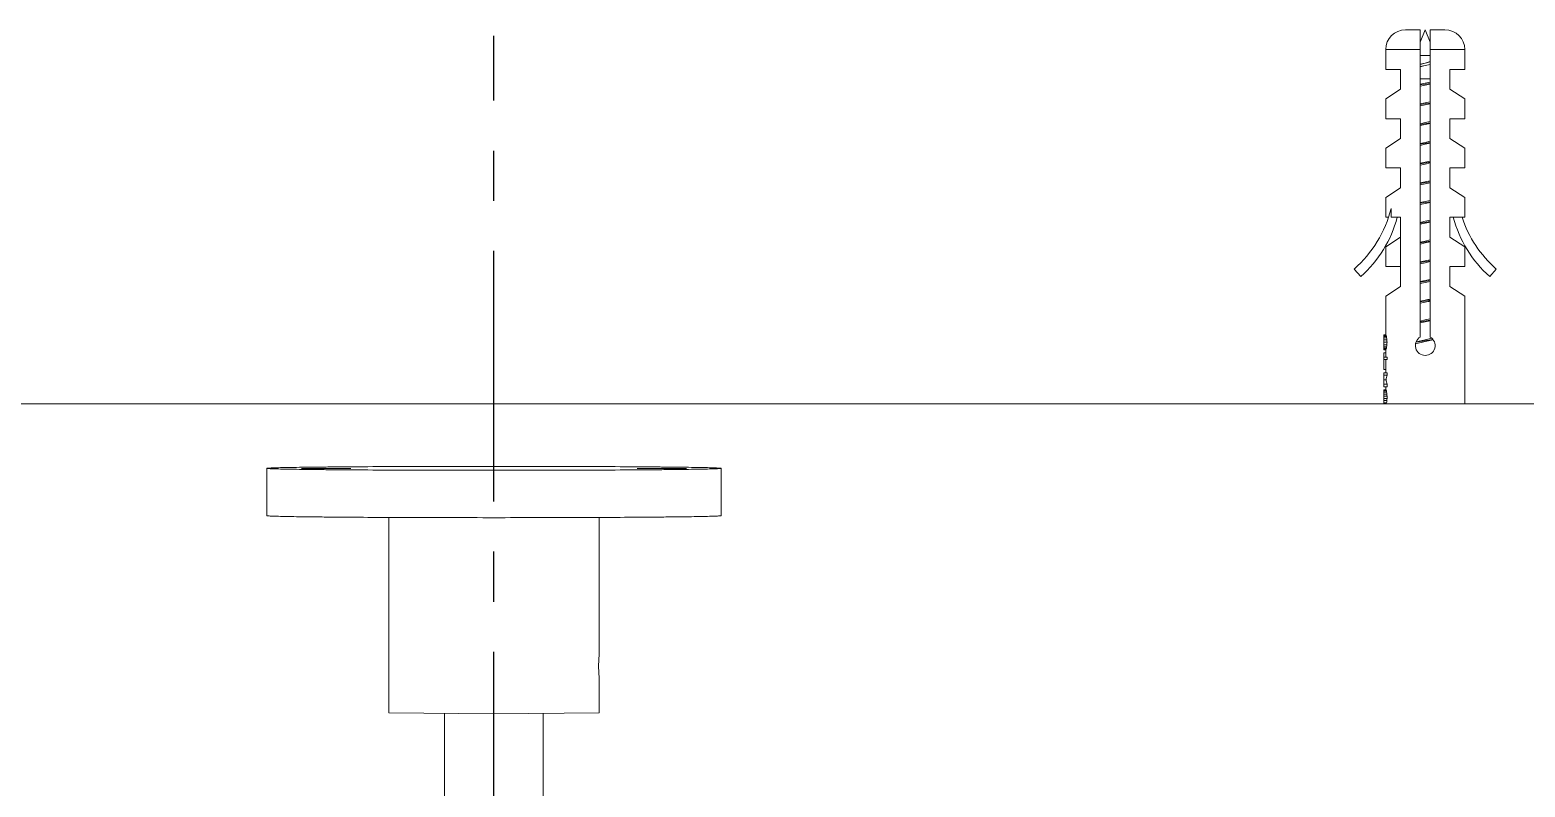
# Model space of a CAD drawing. Header units: millimetres. Extents: x 5438 to 6032, y -2661 to -1821.
# Drawn here: x 5611.39 to 5649.25, y -1894.58 to -1875.4 of the extents above; entities that cross this region are included whole.
import ezdxf

# ---------------------------------------------------------------- set-up
doc = ezdxf.new("R2010")
doc.units = ezdxf.units.MM
doc.header["$LTSCALE"] = 0.1
doc.linetypes.add('CENTERX2', pattern=[101.6, 63.5, -12.7, 12.7, -12.7])
doc.layers.get('0').update_dxf_attribs({"lineweight": 15})
doc.layers.add('CENTER', color=1, linetype='CENTERX2')

msp = doc.modelspace()

# ---------------------------------------------------------------- linework, layer by layer
at = {"color": 7, "linetype": 'Continuous'}
for p, q in [((5646.2203, -1875.3956), (5646.5953, -1875.3956)), ((5646.7203, -1875.3956), (5646.5953, -1875.7081)), ((5646.5953, -1883.1791), (5646.5953, -1875.3956)), ((5646.7203, -1875.3956), (5646.8453, -1875.7081)), ((5646.8453, -1883.1791), (5646.8453, -1875.3956)), ((5646.8453, -1875.3956), (5647.2203, -1875.3956)), ((5645.7203, -1876.3956), (5645.7203, -1875.8956)), ((5645.7203, -1876.3956), (5645.7203, -1875.8956)), ((5646.5953, -1875.8956), (5645.7203, -1875.8956)), ((5647.7203, -1875.8956), (5646.8453, -1875.8956)), ((5647.7203, -1875.8956), (5647.7203, -1876.3956)), ((5647.7203, -1876.3956), (5647.7203, -1875.8956)), ((5646.5944, -1876.3309), (5646.7203, -1876.3023)), ((5646.7203, -1876.2357), (5646.5945, -1876.2683)), ((5646.8458, -1876.2709), (5646.595, -1876.3234)), ((5646.5951, -1876.2701), (5646.8462, -1876.204)), ((5646.5953, -1876.0481), (5646.8453, -1876.0481)), ((5646.8462, -1876.2009), (5646.7203, -1876.2357)), ((5646.7203, -1876.3023), (5646.8462, -1876.2727)), ((5645.7203, -1876.3956), (5646.0953, -1876.3956)), ((5646.0953, -1876.8956), (5646.0953, -1876.3956)), ((5646.7203, -1876.746), (5646.5944, -1876.7732)), ((5646.5949, -1876.7907), (5646.8461, -1876.7503)), ((5646.5953, -1876.64), (5646.7203, -1876.64)), ((5646.8453, -1876.64), (5646.7203, -1876.64)), ((5646.8461, -1876.7187), (5646.7203, -1876.746)), ((5647.3453, -1876.8956), (5647.3453, -1876.3956)), ((5647.3453, -1876.3956), (5647.7203, -1876.3956)), ((5645.7203, -1877.1456), (5646.0953, -1876.8956)), ((5646.5944, -1876.8224), (5646.7203, -1876.7952)), ((5646.7203, -1876.7952), (5646.8461, -1876.768)), ((5647.3453, -1876.8956), (5647.7203, -1877.1456)), ((5645.7203, -1877.6456), (5645.7203, -1877.1456)), ((5645.7203, -1877.6456), (5645.7203, -1877.1456)), ((5646.7203, -1877.246), (5646.5944, -1877.2732)), ((5646.5944, -1877.3224), (5646.7203, -1877.2952)), ((5646.5951, -1877.2907), (5646.846, -1877.2504)), ((5646.8462, -1877.2187), (5646.7203, -1877.246)), ((5646.7203, -1877.2952), (5646.8462, -1877.2679)), ((5647.7203, -1877.1456), (5647.7203, -1877.6456)), ((5647.7203, -1877.6456), (5647.7203, -1877.1456)), ((5645.7203, -1877.6456), (5646.0953, -1877.6456)), ((5646.0953, -1878.1456), (5646.0953, -1877.6456)), ((5646.7203, -1877.746), (5646.5944, -1877.7732)), ((5646.5944, -1877.8224), (5646.7203, -1877.7952)), ((5646.5953, -1877.7907), (5646.8458, -1877.7504)), ((5646.8462, -1877.7187), (5646.7203, -1877.746)), ((5646.7203, -1877.7952), (5646.8462, -1877.7679)), ((5647.3453, -1878.1456), (5647.3453, -1877.6456)), ((5647.3453, -1877.6456), (5647.7203, -1877.6456)), ((5645.7203, -1878.3956), (5646.0953, -1878.1456)), ((5646.7203, -1878.246), (5646.5945, -1878.2732)), ((5646.5951, -1878.2907), (5646.8457, -1878.2504)), ((5646.8462, -1878.2187), (5646.7203, -1878.246)), ((5646.7203, -1878.2952), (5646.8462, -1878.2679)), ((5647.3453, -1878.1456), (5647.7203, -1878.3956)), ((5645.7203, -1878.8956), (5645.7203, -1878.3956)), ((5645.7203, -1878.8956), (5645.7203, -1878.3956)), ((5646.5945, -1878.3224), (5646.7203, -1878.2952)), ((5647.7203, -1878.3956), (5647.7203, -1878.8956)), ((5647.7203, -1878.8956), (5647.7203, -1878.3956)), ((5645.7203, -1878.8956), (5646.0953, -1878.8956)), ((5646.0953, -1879.3956), (5646.0953, -1878.8956)), ((5646.7203, -1878.746), (5646.5944, -1878.7732)), ((5646.5944, -1878.8224), (5646.7203, -1878.7952)), ((5646.5953, -1878.7907), (5646.8458, -1878.7504)), ((5646.8462, -1878.7187), (5646.7203, -1878.746)), ((5646.7203, -1878.7952), (5646.8462, -1878.7679)), ((5647.3453, -1879.3956), (5647.3453, -1878.8956)), ((5647.3453, -1878.8956), (5647.7203, -1878.8956)), ((5645.7203, -1879.6456), (5646.0953, -1879.3956)), ((5646.7203, -1879.246), (5646.5944, -1879.2732)), ((5646.5944, -1879.3224), (5646.7203, -1879.2952)), ((5646.5948, -1879.2908), (5646.8461, -1879.2503)), ((5646.8462, -1879.2187), (5646.7203, -1879.246)), ((5646.7203, -1879.2952), (5646.8462, -1879.2679)), ((5647.3453, -1879.3956), (5647.7203, -1879.6456)), ((5645.7203, -1880.1456), (5645.7203, -1879.6456)), ((5645.7203, -1880.1456), (5645.7203, -1879.6456)), ((5646.7203, -1879.746), (5646.5944, -1879.7732)), ((5646.5945, -1879.7908), (5646.8462, -1879.7503)), ((5646.8462, -1879.7187), (5646.7203, -1879.746)), ((5646.7203, -1879.7952), (5646.8462, -1879.7679)), ((5647.7203, -1879.6456), (5647.7203, -1880.1456)), ((5647.7203, -1880.1456), (5647.7203, -1879.6456)), ((5645.7203, -1880.1456), (5645.789, -1880.1456)), ((5645.8543, -1880.1456), (5645.8543, -1879.9222)), ((5645.8543, -1880.1456), (5646.0953, -1880.1456)), ((5646.0953, -1880.1456), (5646.0953, -1881.8956)), ((5646.5944, -1879.8224), (5646.7203, -1879.7952)), ((5647.3453, -1880.6456), (5647.3453, -1880.1456)), ((5647.3453, -1880.1456), (5647.7203, -1880.1456)), ((5646.5945, -1880.2908), (5646.8461, -1880.2503)), ((5646.7203, -1880.246), (5646.5946, -1880.2732)), ((5646.5946, -1880.3224), (5646.7203, -1880.2952)), ((5646.8462, -1880.2187), (5646.7203, -1880.246)), ((5646.7203, -1880.2952), (5646.8462, -1880.2679)), ((5645.7203, -1880.8956), (5646.0953, -1880.6456)), ((5645.7203, -1881.3956), (5645.7203, -1880.8956)), ((5646.7203, -1880.746), (5646.5944, -1880.7732)), ((5646.5944, -1880.8224), (5646.7203, -1880.7952)), ((5646.5945, -1880.7908), (5646.8458, -1880.7504)), ((5646.8462, -1880.7187), (5646.7203, -1880.746)), ((5646.7203, -1880.7952), (5646.8462, -1880.7679)), ((5647.3453, -1880.6456), (5647.7203, -1880.8956)), ((5647.7203, -1881.3956), (5647.7203, -1880.8956)), ((5646.7203, -1881.246), (5646.5944, -1881.2732)), ((5646.5944, -1881.3224), (5646.7203, -1881.2952)), ((5646.5948, -1881.2908), (5646.8453, -1881.2505)), ((5646.8462, -1881.2187), (5646.7203, -1881.246)), ((5646.7203, -1881.2952), (5646.8462, -1881.2679)), ((5644.9221, -1881.4566), (5645.0879, -1881.6438)), ((5646.0953, -1881.3956), (5645.7203, -1881.3956)), ((5647.3453, -1881.8956), (5647.3453, -1881.3956)), ((5647.3453, -1881.3956), (5647.7203, -1881.3956)), ((5648.5185, -1881.4566), (5648.3528, -1881.6438)), ((5645.7203, -1882.1456), (5646.0953, -1881.8956)), ((5646.7203, -1881.746), (5646.5944, -1881.7732)), ((5646.5944, -1881.8224), (5646.7203, -1881.7952)), ((5646.5953, -1881.7907), (5646.8458, -1881.7504)), ((5646.8462, -1881.7187), (5646.7203, -1881.746)), ((5646.7203, -1881.7952), (5646.8462, -1881.7679)), ((5647.3453, -1881.8956), (5647.7203, -1882.1456)), ((5645.7203, -1883.1247), (5645.7203, -1882.1456)), ((5645.7203, -1883.1247), (5645.7203, -1882.1456)), ((5646.7203, -1882.246), (5646.5944, -1882.2732)), ((5646.5944, -1882.3224), (5646.7203, -1882.2952)), ((5646.5948, -1882.2908), (5646.8073, -1882.2567)), ((5647.7203, -1882.1456), (5647.7203, -1884.8685)), ((5647.7203, -1884.8685), (5647.7203, -1882.1456)), ((5646.7203, -1882.746), (5646.5944, -1882.7732)), ((5646.5944, -1882.8224), (5646.7203, -1882.7952)), ((5646.5945, -1882.7908), (5646.8462, -1882.7503)), ((5646.8462, -1882.7187), (5646.7203, -1882.746)), ((5646.7203, -1882.7952), (5646.8462, -1882.7679)), ((5645.6703, -1883.1247), (5645.6703, -1883.4997)), ((5645.6703, -1883.1247), (5645.7215, -1883.1247)), ((5645.6703, -1883.1352), (5645.7254, -1883.1352)), ((5645.6703, -1883.1456), (5645.7292, -1883.1456)), ((5645.6703, -1883.1664), (5645.7358, -1883.1664)), ((5645.6703, -1883.1977), (5645.7421, -1883.1977)), ((5645.6703, -1883.2497), (5645.7494, -1883.2497)), ((5645.6703, -1883.3122), (5645.7521, -1883.3122)), ((5645.6703, -1883.3747), (5645.7494, -1883.3747)), ((5645.6703, -1883.4268), (5645.7421, -1883.4268)), ((5645.6703, -1883.4581), (5645.7358, -1883.4581)), ((5645.6703, -1883.4789), (5645.7292, -1883.4789)), ((5645.6703, -1883.4893), (5645.7254, -1883.4893)), ((5645.6703, -1883.4997), (5645.7215, -1883.4997)), ((5645.7203, -1883.5831), (5645.7203, -1883.4997)), ((5645.7203, -1883.5831), (5645.7203, -1883.4997)), ((5646.4758, -1883.3517), (5646.7203, -1883.2952)), ((5646.4861, -1883.3094), (5646.9136, -1883.239)), ((5646.7203, -1883.246), (5646.4905, -1883.2984)), ((5646.8856, -1883.2096), (5646.7203, -1883.246)), ((5646.7203, -1883.2952), (5646.9224, -1883.2499)), ((5645.6703, -1883.5831), (5645.6703, -1883.9997)), ((5645.6703, -1883.5831), (5645.7254, -1883.5831)), ((5645.6703, -1883.6872), (5645.7521, -1883.6872)), ((5645.6703, -1883.7497), (5645.7521, -1883.7497)), ((5645.7254, -1883.6872), (5645.7254, -1883.5831)), ((5645.7254, -1883.9997), (5645.7254, -1883.7497)), ((5645.7521, -1883.7497), (5645.7521, -1883.6872)), ((5645.6703, -1883.9997), (5645.7254, -1883.9997)), ((5645.6703, -1884.0831), (5645.6703, -1884.4372)), ((5645.6703, -1884.0831), (5645.7521, -1884.0831)), ((5645.6703, -1884.1456), (5645.7521, -1884.1456)), ((5645.6703, -1884.2602), (5645.7266, -1884.2602)), ((5645.7203, -1884.0831), (5645.7203, -1883.9997)), ((5645.7203, -1884.0831), (5645.7203, -1883.9997)), ((5645.7521, -1884.1456), (5645.7521, -1884.0831)), ((5645.6703, -1884.3747), (5645.7521, -1884.3747)), ((5645.6703, -1884.4372), (5645.7521, -1884.4372)), ((5645.6703, -1884.5206), (5645.6703, -1884.8685)), ((5645.6703, -1884.5206), (5645.7278, -1884.5206)), ((5645.6703, -1884.5414), (5645.7358, -1884.5414)), ((5645.6703, -1884.5727), (5645.7421, -1884.5727)), ((5645.6703, -1884.6247), (5645.7494, -1884.6247)), ((5645.6703, -1884.6768), (5645.7521, -1884.6768)), ((5645.7203, -1884.5206), (5645.7203, -1884.4372)), ((5645.7203, -1884.5206), (5645.7203, -1884.4372)), ((5645.7521, -1884.4372), (5645.7521, -1884.3747)), ((5645.7521, -1884.7393), (5645.7521, -1884.6768)), ((5684.3878, -1884.8685), (5566.8878, -1884.8685)), ((5645.6703, -1884.7393), (5645.7521, -1884.7393)), ((5645.6703, -1884.7914), (5645.7494, -1884.7914)), ((5645.6703, -1884.8435), (5645.7421, -1884.8435)), ((5617.3878, -1886.5066), (5617.3878, -1887.7066)), ((5618.2627, -1886.5066), (5618.888, -1886.5012)), ((5618.8876, -1886.5121), (5618.2627, -1886.5066)), ((5619.5129, -1886.5066), (5618.8876, -1886.5121)), ((5618.888, -1886.5012), (5619.5129, -1886.5066)), ((5626.7628, -1886.5066), (5627.3878, -1886.5012)), ((5627.3879, -1886.5121), (5626.7628, -1886.5066)), ((5627.3878, -1886.5012), (5628.0129, -1886.5066)), ((5628.0129, -1886.5066), (5627.3879, -1886.5121)), ((5628.8878, -1886.5066), (5628.8878, -1887.7066)), ((5620.4753, -1887.7509), (5620.4753, -1892.7064)), ((5625.8003, -1887.7509), (5625.8003, -1891.2083)), ((5625.8003, -1891.2083), (5625.7819, -1891.518)), ((5625.7819, -1891.5235), (5625.8003, -1891.8333)), ((5625.8003, -1891.8333), (5625.8003, -1892.7064)), ((5623.1378, -1892.7296), (5620.4753, -1892.7064)), ((5621.8878, -1892.7269), (5621.8878, -1897.5287)), ((5625.8003, -1892.7064), (5623.1378, -1892.7296)), ((5624.3878, -1892.7269), (5624.3878, -1897.5287))]:
    msp.add_line(p, q, dxfattribs=at)
at = {"color": 40, "linetype": 'Continuous'}
for p, q in [((5645.6703, -1883.4997), (5645.6703, -1883.1247)), ((5645.6703, -1883.5831), (5645.6703, -1883.9997)), ((5645.6703, -1884.0831), (5645.6703, -1884.4372)), ((5645.6703, -1884.8685), (5645.6703, -1884.5206))]:
    msp.add_line(p, q, dxfattribs=at)
at = {"color": 7, "linetype": 'Continuous'}
for centre, radius, start, end in [((5646.2203, -1875.8956), 0.5, 90, 180), ((5647.2203, -1875.8956), 0.5, 0, 90), ((5642.9073, -1879.1822), 3.0385, 311.536, 345.90318), ((5643.0731, -1879.3693), 3.0385, 311.536, 345.19848), ((5650.3676, -1879.3693), 3.0385, 194.80152, 228.464), ((5650.5333, -1879.1822), 3.0385, 198.48518, 228.464), ((5642.3259, -1861.4834), 21.2225, 281.95026, 282.1304), ((5642.3259, -1861.5327), 21.2225, 281.95026, 282.1304), ((5645.3861, -1875.7195), 6.6612, 282.12778, 282.66121), ((5645.3861, -1875.7689), 6.661, 282.12777, 282.66127), ((5644.5345, -1868.1857), 14.2533, 279.1755, 279.33339), ((5646.7203, -1883.3956), 0.25, 120, 60)]:
    msp.add_arc(centre, radius, start, end, dxfattribs=at)
for centre, major_axis, ratio, start_param, end_param in [((5646.7203, -1883.1154), (1, 0), 0.1958348, -3.093702, -3.040356), ((5646.7203, -1883.1022), (1, 0), 0.3263877, -3.040356, -3.0082189), ((5646.7203, -1883.0805), (1, 0), 0.4895842, -3.0082189, -2.9651466), ((5646.7203, -1882.9945), (1, 0), 0.9791667, -2.9651466, -2.9326284), ((5646.7203, -1883.5091), (1, 0), 0.1958326, 3.040356, 3.093702), ((5646.7203, -1883.5223), (1, 0), 0.3263877, 3.0082189, 3.040356), ((5646.7203, -1883.544), (1, 0), 0.4895842, 2.9651466, 3.0082189), ((5646.7203, -1883.6299), (1, 0), 0.9791667, 2.9326284, 2.9651466), ((5646.7203, -1882.8591), (0, 1.6319), 0.6127669, -4.5034247, -4.4706806), ((5646.7203, -1883.7654), (0, 1.6319), 0.6127655, 1.3290879, 1.3618321), ((5646.7203, -1881.8435), (0, 5.875), 0.1702128, -4.4706806, -4.4597087), ((5646.7203, -1884.781), (0, 5.875), 0.1702128, 1.3181161, 1.3290879), ((5646.7203, -1884.3527), (1, 0), 0.8285255, 2.8889124, 3.0296569), ((5646.7203, -1884.1676), (1, 0), 0.8285259, -3.0296569, -2.8889124), ((5646.7203, -1884.4727), (1, 0), 0.3916668, -3.018945, -2.9651466), ((5646.7203, -1884.3695), (1, 0), 0.9791667, -2.9651466, -2.9326284), ((5646.7203, -1884.2341), (0, 1.6319), 0.6127662, -4.5034247, -4.4706806), ((5646.7203, -1883.4529), (0, 4.8958), 0.2042553, -4.4706806, -4.4597087), ((5646.7203, -1885.182), (0, 1.6319), 0.612766, 1.3290879, 1.3618321), ((5646.7203, -1885.9633), (0, 4.8958), 0.2042553, 1.3181161, 1.3290879)]:
    msp.add_ellipse(centre, major_axis=major_axis, ratio=ratio, start_param=start_param, end_param=end_param, dxfattribs=at)
for points, knots in [([(5623.1378, -1886.4564), (5622.7639, -1886.4564), (5622.0304, -1886.4571), (5620.9655, -1886.4598), (5619.9842, -1886.4643), (5619.2361, -1886.4695), (5618.7073, -1886.4745), (5618.3722, -1886.4784), (5618.083, -1886.4825), (5617.8426, -1886.4869), (5617.6736, -1886.4908), (5617.5647, -1886.4942), (5617.5025, -1886.4964), (5617.4554, -1886.4992), (5617.4182, -1886.5004), (5617.402, -1886.5044), (5617.3878, -1886.5042), (5617.3878, -1886.5066)], [0, 0, 0, 0, 0.1950603, 0.3826173, 0.555475, 0.7069892, 0.772884, 0.8313366, 0.8817851, 0.9237436, 0.9568081, 0.9699035, 0.9806632, 0.9890642, 0.9950862, 0.9987212, 1, 1, 1, 1]), ([(5617.3878, -1886.5066), (5617.3878, -1886.5091), (5617.402, -1886.5088), (5617.4182, -1886.5128), (5617.4554, -1886.514), (5617.5025, -1886.5168), (5617.5647, -1886.519), (5617.6736, -1886.5225), (5617.8426, -1886.5263), (5618.083, -1886.5307), (5618.3722, -1886.5348), (5618.7073, -1886.5387), (5619.2361, -1886.5438), (5619.9842, -1886.5489), (5620.9655, -1886.5534), (5622.0304, -1886.5562), (5622.7639, -1886.5568), (5623.1378, -1886.5568)], [0, 0, 0, 0, 0.0012788, 0.0049138, 0.0109358, 0.0193368, 0.0300965, 0.0431919, 0.0762564, 0.1182149, 0.1686634, 0.227116, 0.2930108, 0.444525, 0.6173827, 0.8049397, 1, 1, 1, 1]), ([(5628.8878, -1886.5066), (5628.8878, -1886.5042), (5628.8736, -1886.5044), (5628.8573, -1886.5004), (5628.8202, -1886.4992), (5628.7731, -1886.4964), (5628.7109, -1886.4942), (5628.602, -1886.4908), (5628.433, -1886.4869), (5628.1926, -1886.4825), (5627.9034, -1886.4784), (5627.5683, -1886.4745), (5627.0395, -1886.4695), (5626.2914, -1886.4643), (5625.31, -1886.4598), (5624.2452, -1886.4571), (5623.5117, -1886.4564), (5623.1378, -1886.4564)], [0, 0, 0, 0, 0.0012788, 0.0049138, 0.0109358, 0.0193368, 0.0300965, 0.0431919, 0.0762564, 0.1182149, 0.1686634, 0.227116, 0.2930108, 0.444525, 0.6173827, 0.8049397, 1, 1, 1, 1]), ([(5623.1378, -1886.5568), (5623.5117, -1886.5568), (5624.2452, -1886.5562), (5625.31, -1886.5534), (5626.2914, -1886.5489), (5627.0395, -1886.5438), (5627.5683, -1886.5387), (5627.9034, -1886.5348), (5628.1926, -1886.5307), (5628.433, -1886.5263), (5628.602, -1886.5225), (5628.7109, -1886.519), (5628.7731, -1886.5168), (5628.8202, -1886.514), (5628.8573, -1886.5128), (5628.8736, -1886.5088), (5628.8878, -1886.5091), (5628.8878, -1886.5066)], [0, 0, 0, 0, 0.1950603, 0.3826173, 0.555475, 0.7069892, 0.772884, 0.8313366, 0.8817851, 0.9237436, 0.9568081, 0.9699035, 0.9806632, 0.9890642, 0.9950862, 0.9987212, 1, 1, 1, 1]), ([(5623.1378, -1887.7567), (5622.7639, -1887.7567), (5622.0304, -1887.7561), (5620.9655, -1887.7534), (5619.9842, -1887.7489), (5619.2361, -1887.7437), (5618.7073, -1887.7387), (5618.3722, -1887.7348), (5618.083, -1887.7307), (5617.8426, -1887.7263), (5617.6736, -1887.7224), (5617.5647, -1887.7189), (5617.5025, -1887.7168), (5617.4554, -1887.714), (5617.4182, -1887.7128), (5617.402, -1887.7088), (5617.3878, -1887.709), (5617.3878, -1887.7066)], [0, 0, 0, 0, 0.1950603, 0.3826173, 0.555475, 0.7069892, 0.772884, 0.8313366, 0.8817851, 0.9237436, 0.9568081, 0.9699035, 0.9806632, 0.9890642, 0.9950862, 0.9987212, 1, 1, 1, 1]), ([(5628.8878, -1887.7066), (5628.8878, -1887.709), (5628.8736, -1887.7088), (5628.8573, -1887.7128), (5628.8202, -1887.714), (5628.7731, -1887.7168), (5628.7109, -1887.7189), (5628.602, -1887.7224), (5628.433, -1887.7263), (5628.1926, -1887.7307), (5627.9034, -1887.7348), (5627.5683, -1887.7387), (5627.0395, -1887.7437), (5626.2914, -1887.7489), (5625.31, -1887.7534), (5624.2452, -1887.7561), (5623.5117, -1887.7567), (5623.1378, -1887.7567)], [0, 0, 0, 0, 0.0012788, 0.0049138, 0.0109358, 0.0193368, 0.0300965, 0.0431919, 0.0762564, 0.1182149, 0.1686634, 0.227116, 0.2930108, 0.444525, 0.6173827, 0.8049397, 1, 1, 1, 1]), ([(5625.7819, -1891.518), (5625.7819, -1891.5185), (5625.7819, -1891.5194), (5625.7819, -1891.5203), (5625.7819, -1891.5208)], [0, 0, 0, 0, 0.5000339, 1, 1, 1, 1]), ([(5625.7819, -1891.5208), (5625.7819, -1891.5212), (5625.7819, -1891.5221), (5625.7819, -1891.523), (5625.7819, -1891.5235)], [0, 0, 0, 0, 0.5000451, 1, 1, 1, 1])]:
    msp.add_open_spline(points, degree=3, knots=knots, dxfattribs=at)
at = {"layer": 'CENTER'}
msp.add_line((5623.1377, -2019.4276), (5623.1377, -1875.5472), dxfattribs=at)

doc.saveas('drawing.dxf')
